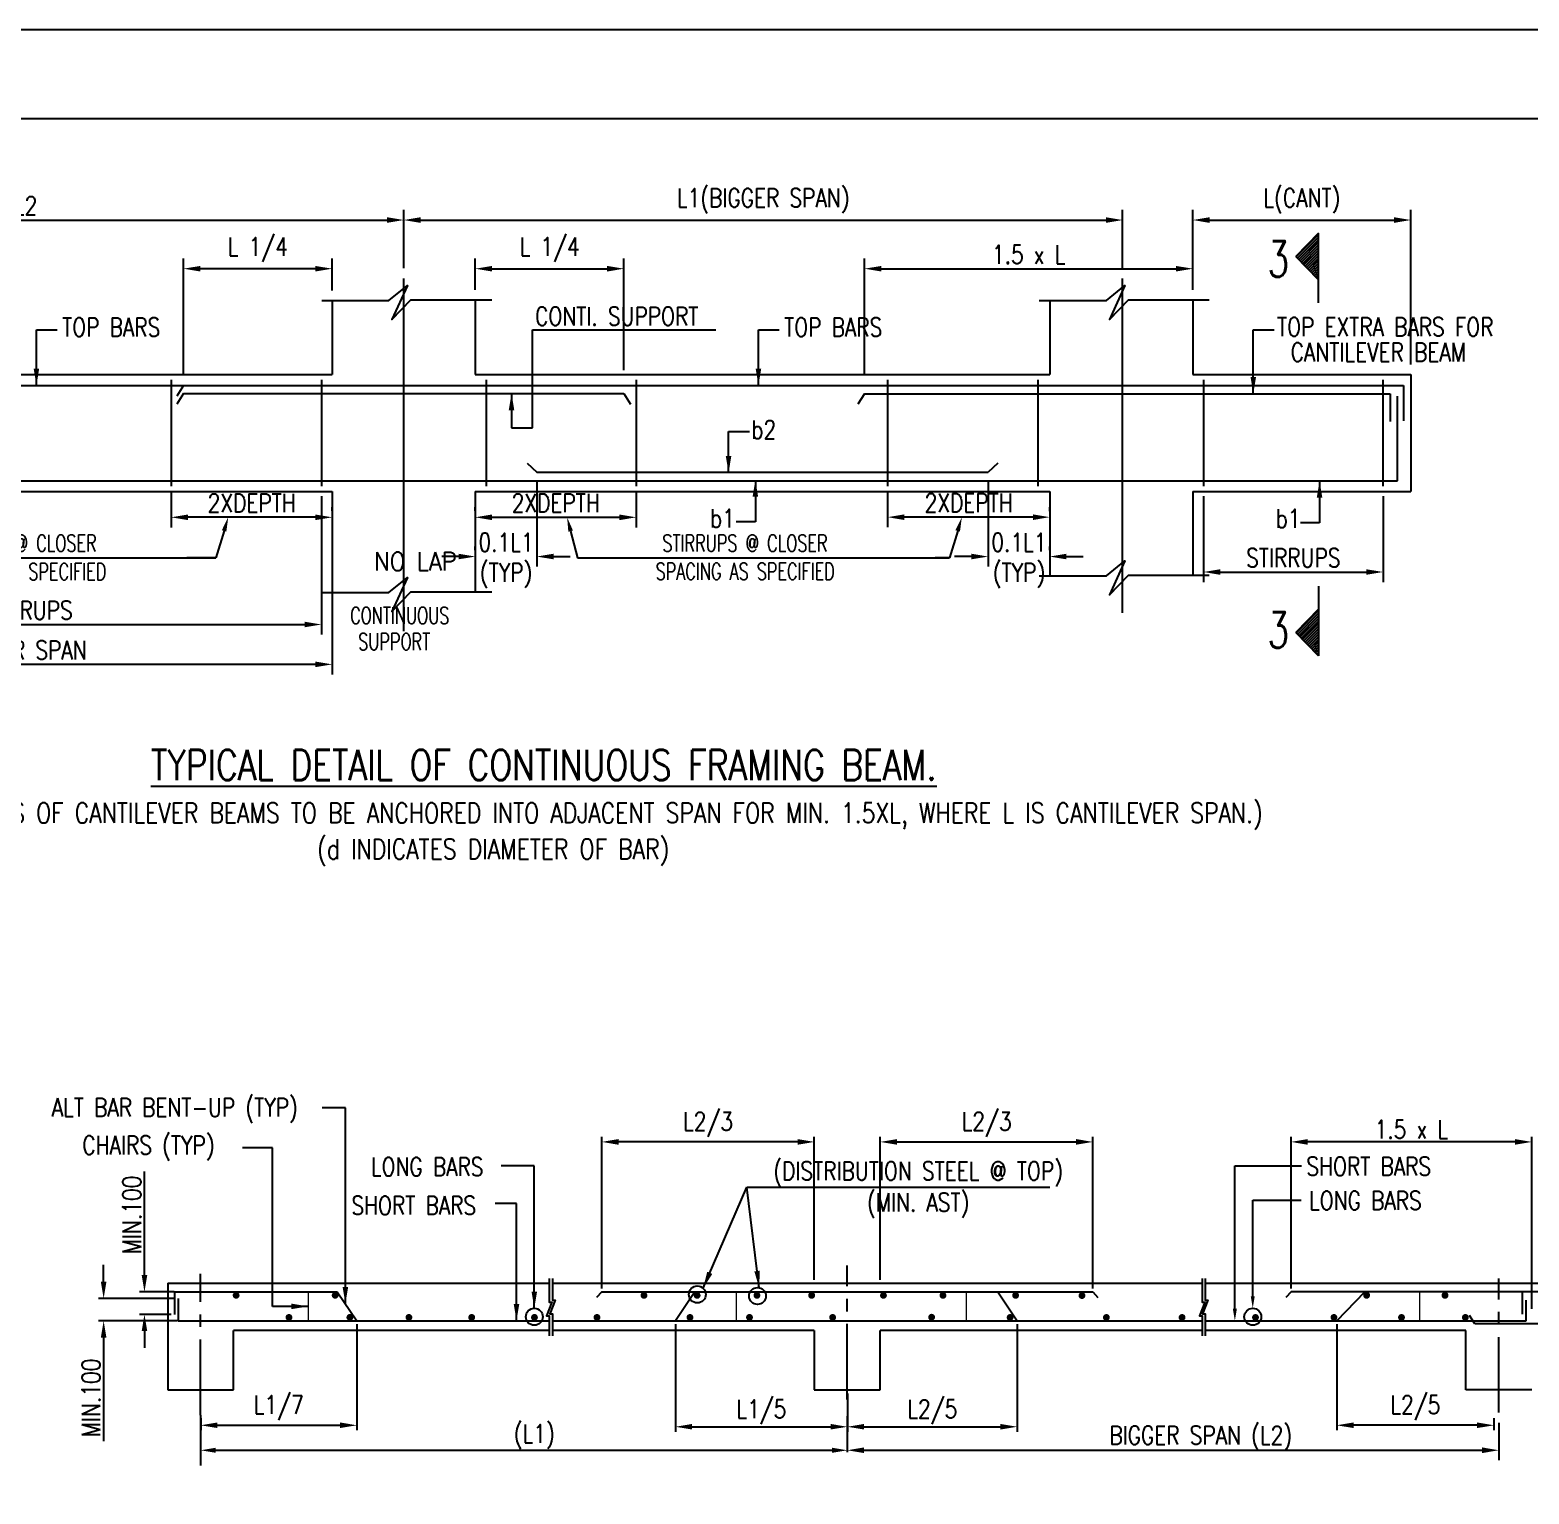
# Model space of a CAD drawing. Extents: x 324505 to 1272425, y -526289 to -156124.
# Drawn here: x 491290 to 513628, y -288095 to -266278 of the extents above; entities that cross this region are included whole.
import ezdxf
from ezdxf.enums import TextEntityAlignment as Align
from ezdxf.lldxf.tags import DXFTag

# ---------------------------------------------------------------- set-up
doc = ezdxf.new("R2010")
doc.units = 0
doc.header["$LTSCALE"] = 500
doc.header["$MEASUREMENT"] = 0
doc.header["$PDMODE"] = 35
doc.header["$PDSIZE"] = -15
doc.linetypes.add('CENTER2', pattern=[1.125, 0.75, -0.125, 0.125, -0.125])
doc.layers.get('DEFPOINTS').update_dxf_attribs({"color": 4})
for name, color, linetype in [('CEN', 8, 'CENTER'), ('CENTERLINE', 8, 'CENTER2'), ('DIM', 5, 'Continuous'), ('dimention', 7, 'Continuous'), ('hat', 8, 'Continuous'), ('LINK', 2, 'Continuous'), ('NO. SECTION', 1, 'Continuous'), ('S-COLUMN', 1, 'Continuous'), ('S-CONCRET LINE', 4, 'Continuous'), ('S-REINFORCEMENT', 6, 'Continuous'), ('S-SCHEDULE', 2, 'Continuous'), ('S-TEXT-1', 4, 'Continuous'), ('S-TITLE', 6, 'Continuous'), ('s_TITILE', 9, 'Continuous'), ('TEXT1', 2, 'Continuous'), ('TXT', 4, 'Continuous')]:
    doc.layers.add(name, color=color, linetype=linetype)
doc.layers.add('LINE', color=253, linetype='Continuous', lineweight=18)
doc.styles.add('ROMANS', font='simplex.shx', dxfattribs={"width": 0.8, "height": 275, "bigfont": 'bigfont.shx'})
doc.styles.add('ROMENT', font='simplex.shx', dxfattribs={"bigfont": 'bigfont.shx'})
tags = doc.linetypes.add('CENTER', pattern=[2, 1.25, -0.25, 0.25, -0.25]).pattern_tags.tags
tags[10:11] = [DXFTag(74, 4), DXFTag(75, 0), DXFTag(340, '0'), DXFTag(46, 1.0), DXFTag(50, 0.0), DXFTag(44, 0.0), DXFTag(45, 0.0)]
tags[8:9] = [DXFTag(74, 4), DXFTag(75, 0), DXFTag(340, '0'), DXFTag(46, 1.0), DXFTag(50, 0.0), DXFTag(44, 0.0), DXFTag(45, 0.0)]
tags[6:7] = [DXFTag(74, 4), DXFTag(75, 0), DXFTag(340, '0'), DXFTag(46, 1.0), DXFTag(50, 0.0), DXFTag(44, 0.0), DXFTag(45, 0.0)]
tags[4:5] = [DXFTag(74, 4), DXFTag(75, 0), DXFTag(340, '0'), DXFTag(46, 1.0), DXFTag(50, 0.0), DXFTag(44, 0.0), DXFTag(45, 0.0)]
doc.dimstyles.new('5', dxfattribs={"dimtxt": 250, "dimasz": 250, "dimexe": 60, "dimexo": 60, "dimgap": 150, "dimtad": 1, "dimdec": 0, "dimlfac": 0.2, "dimzin": 0, "dimdsep": 46, "dimtxsty": 'ROMANS', "dimcen": -250, "dimclrd": 5, "dimclre": 5, "dimclrt": 4, "dimadec": 0, "dimazin": 0, "dimtfac": 1, "dimtdec": 0, "dimtix": 1, "dimtofl": 0, "dimtmove": 2, "dimatfit": 3, "dimfxl": 0, "dimtolj": 1, "dimtzin": 0, "dimarcsym": 0})
doc.dimstyles.new('Copy(2) of Standard', dxfattribs={"dimtxt": 300, "dimasz": 250, "dimexe": 75, "dimexo": 50, "dimgap": 50, "dimtad": 1, "dimdec": 0, "dimrnd": 5, "dimzin": 0, "dimdsep": 46, "dimtxsty": 'ROMANS', "dimcen": 0, "dimclrd": 5, "dimclre": 5, "dimclrt": 4, "dimadec": 0, "dimazin": 0, "dimtfac": 1, "dimtdec": 0, "dimtofl": 0, "dimtmove": 0, "dimatfit": 3, "dimfxl": 0, "dimtolj": 1, "dimtzin": 0, "dimarcsym": 0})
doc.dimstyles.new('dim100', dxfattribs={"dimtxt": 250, "dimasz": 250, "dimexe": 200, "dimexo": 200, "dimgap": 100, "dimtad": 1, "dimdec": 0, "dimzin": 0, "dimdsep": 46, "dimtxsty": 'ROMANS', "dimcen": 0, "dimclrd": 5, "dimclre": 5, "dimclrt": 4, "dimadec": 0, "dimazin": 0, "dimtfac": 1, "dimtdec": 0, "dimtix": 1, "dimtofl": 0, "dimtmove": 2, "dimatfit": 3, "dimfxl": 0, "dimtolj": 1, "dimtzin": 0, "dimlwd": -1, "dimlwe": -1, "dimarcsym": 0})
doc.dimstyles.new('INT1', dxfattribs={"dimtxt": 250, "dimasz": 250, "dimexe": 150, "dimexo": 60, "dimgap": 75, "dimtad": 1, "dimdec": 0, "dimzin": 0, "dimdsep": 46, "dimtxsty": 'ROMANS', "dimcen": -250, "dimclrd": 5, "dimclre": 5, "dimclrt": 4, "dimadec": 0, "dimazin": 0, "dimtfac": 1, "dimtdec": 0, "dimtix": 1, "dimtofl": 0, "dimtmove": 2, "dimatfit": 3, "dimfxl": 0, "dimtolj": 1, "dimtzin": 0, "dimarcsym": 0})

# ---------------------------------------------------------------- blocks, each defined once
blk = doc.blocks.new('*D37')
at = {"layer": 'DEFPOINTS', "color": 0}
for p in [(513179, -286882), (503470, -287473), (513179, -287443)]:
    blk.add_point(p, dxfattribs=at)
at = {"layer": 'DIM', "color": 5, "lineweight": -2}
for p, q in [((513179, -287032), (513179, -287593)), ((503470, -287323), (503470, -287293)), ((503720, -287443), (512929, -287443))]:
    blk.add_line(p, q, dxfattribs=at)
at = {"layer": 'DIM', "color": 5}
for points in [[(503720, -287401), (503720, -287485), (503470, -287443)], [(512929, -287485), (512929, -287401), (513179, -287443)]]:
    blk.add_solid(points, dxfattribs=at)
blk = doc.blocks.new('*D38')
at = {"layer": 'DEFPOINTS', "color": 0}
for p in [(506002, -285515), (503470, -286545), (506002, -287093)]:
    blk.add_point(p, dxfattribs=at)
at = {"layer": 'DIM', "color": 5, "lineweight": -2}
for p, q in [((506002, -285565), (506002, -287168)), ((503470, -286595), (503470, -287168)), ((503720, -287093), (505752, -287093))]:
    blk.add_line(p, q, dxfattribs=at)
at = {"layer": 'DIM', "color": 5}
for points in [[(503720, -287051), (503720, -287134), (503470, -287093)], [(505752, -287134), (505752, -287051), (506002, -287093)]]:
    blk.add_solid(points, dxfattribs=at)
at = {"layer": 'DIM', "color": 4, "insert": (504736, -286873), "char_height": 275, "attachment_point": 5, "style": 'ROMANS'}
blk.add_mtext('\\A1;L2/5', dxfattribs=at)
blk = doc.blocks.new('*D39')
at = {"layer": 'DEFPOINTS', "color": 0}
for p in [(500907, -285515), (503470, -286545), (503470, -287093)]:
    blk.add_point(p, dxfattribs=at)
at = {"layer": 'DIM', "color": 5, "lineweight": -2}
for p, q in [((500907, -285565), (500907, -287168)), ((503470, -286595), (503470, -287168)), ((501157, -287093), (503220, -287093))]:
    blk.add_line(p, q, dxfattribs=at)
at = {"layer": 'DIM', "color": 5}
for points in [[(501157, -287051), (501157, -287134), (500907, -287093)], [(503220, -287134), (503220, -287051), (503470, -287093)]]:
    blk.add_solid(points, dxfattribs=at)
at = {"layer": 'DIM', "color": 4, "insert": (502188, -286873), "char_height": 275, "attachment_point": 5, "style": 'ROMANS'}
blk.add_mtext('\\A1;L1/5', dxfattribs=at)
blk = doc.blocks.new('*D40')
at = {"layer": 'DEFPOINTS', "color": 0}
for p in [(496161, -285515), (493834, -286915), (496161, -287071)]:
    blk.add_point(p, dxfattribs=at)
at = {"layer": 'DIM', "color": 5, "lineweight": -2}
for p, q in [((496161, -285565), (496161, -287146)), ((493834, -286965), (493834, -287146)), ((494084, -287071), (495911, -287071))]:
    blk.add_line(p, q, dxfattribs=at)
at = {"layer": 'DIM', "color": 5}
for points in [[(494084, -287029), (494084, -287112), (493834, -287071)], [(495911, -287112), (495911, -287029), (496161, -287071)]]:
    blk.add_solid(points, dxfattribs=at)
at = {"layer": 'DIM', "color": 4, "insert": (494997, -286811), "char_height": 275, "attachment_point": 5, "style": 'ROMANS'}
blk.add_mtext('\\A1;L1/7', dxfattribs=at)
blk = doc.blocks.new('*D41')
at = {"layer": 'DEFPOINTS', "color": 0}
for p in [(499810, -282848), (502978, -284955), (499810, -285083)]:
    blk.add_point(p, dxfattribs=at)
at = {"layer": 'TXT', "color": 5, "linetype": 'ByBlock', "lineweight": -2}
for p, q in [((499810, -285033), (499810, -282773)), ((502978, -284905), (502978, -282773))]:
    blk.add_line(p, q, dxfattribs=at)
at = {"layer": 'TXT', "color": 5, "lineweight": -2}
blk.add_line((502728, -282848), (500060, -282848), dxfattribs=at)
at = {"layer": 'TXT', "color": 5}
for points in [[(500060, -282806), (500060, -282890), (499810, -282848)], [(502728, -282890), (502728, -282806), (502978, -282848)]]:
    blk.add_solid(points, dxfattribs=at)
at = {"layer": 'TXT', "color": 4, "insert": (501394, -282588), "char_height": 275, "attachment_point": 5, "style": 'ROMANS'}
blk.add_mtext('\\A1;L2/3', dxfattribs=at)
blk = doc.blocks.new('*D43')
at = {"layer": 'DEFPOINTS', "color": 0}
for p in [(510081, -282848), (510081, -285083), (513669, -285386)]:
    blk.add_point(p, dxfattribs=at)
at = {"layer": 'DIM', "color": 5, "lineweight": -2}
for p, q in [((510081, -285033), (510081, -282773)), ((513669, -285336), (513669, -282773)), ((513419, -282848), (510331, -282848))]:
    blk.add_line(p, q, dxfattribs=at)
at = {"layer": 'DIM', "color": 5}
for points in [[(510331, -282806), (510331, -282890), (510081, -282848)], [(513419, -282890), (513419, -282806), (513669, -282848)]]:
    blk.add_solid(points, dxfattribs=at)
at = {"layer": 'DIM', "color": 4, "insert": (511875, -282660), "char_height": 275, "attachment_point": 5, "style": 'ROMANS'}
blk.add_mtext('\\A1;1.5 x L', dxfattribs=at)
blk = doc.blocks.new('*D45')
at = {"layer": 'DEFPOINTS', "color": 0}
for p in [(492996, -285083), (493489, -285083), (493444, -285418)]:
    blk.add_point(p, dxfattribs=at)
at = {"layer": 'TXT', "color": 5, "linetype": 'ByBlock', "lineweight": -2}
for p, q in [((492996, -284833), (492996, -283289)), ((493439, -285083), (492921, -285083)), ((493394, -285418), (492921, -285418)), ((492996, -285668), (492996, -285918))]:
    blk.add_line(p, q, dxfattribs=at)
at = {"layer": 'TXT', "color": 5}
for points in [[(492955, -284833), (493038, -284833), (492996, -285083)], [(493038, -285668), (492955, -285668), (492996, -285418)]]:
    blk.add_solid(points, dxfattribs=at)
at = {"layer": 'TXT', "color": 4, "insert": (492809, -283936), "char_height": 275, "attachment_point": 5, "rotation": 90, "style": 'ROMANS'}
blk.add_mtext('\\A1;MIN.100', dxfattribs=at)
blk = doc.blocks.new('*D46')
at = {"layer": 'DEFPOINTS', "color": 0}
for p in [(493496, -285180), (492388, -285515), (493541, -285515)]:
    blk.add_point(p, dxfattribs=at)
at = {"layer": 'DIM', "color": 5, "lineweight": -2}
for p, q in [((492388, -284930), (492388, -284680)), ((493446, -285180), (492313, -285180)), ((493491, -285515), (492313, -285515)), ((492388, -285765), (492388, -287309))]:
    blk.add_line(p, q, dxfattribs=at)
at = {"layer": 'DIM', "color": 5}
for points in [[(492346, -284930), (492430, -284930), (492388, -285180)], [(492430, -285765), (492346, -285765), (492388, -285515)]]:
    blk.add_solid(points, dxfattribs=at)
at = {"layer": 'DIM', "color": 4, "insert": (492200, -286662), "char_height": 275, "attachment_point": 5, "rotation": 90, "style": 'ROMANS'}
blk.add_mtext('\\A1;MIN.100', dxfattribs=at)
blk = doc.blocks.new('*D130')
at = {"layer": 'DEFPOINTS', "color": 0}
for p in [(510763, -285515), (513105, -286915), (510763, -287071)]:
    blk.add_point(p, dxfattribs=at)
at = {"layer": 'DIM', "color": 5, "lineweight": -2}
for p, q in [((510763, -285565), (510763, -287146)), ((513105, -286965), (513105, -287146)), ((512855, -287071), (511013, -287071))]:
    blk.add_line(p, q, dxfattribs=at)
at = {"layer": 'DIM', "color": 5}
for points in [[(511013, -287029), (511013, -287112), (510763, -287071)], [(512855, -287112), (512855, -287029), (513105, -287071)]]:
    blk.add_solid(points, dxfattribs=at)
at = {"layer": 'DIM', "color": 4, "insert": (511934, -286811), "char_height": 275, "attachment_point": 5, "style": 'ROMANS'}
blk.add_mtext('\\A1;L2/5', dxfattribs=at)
blk = doc.blocks.new('*D1042')
at = {"layer": 'DEFPOINTS', "color": 0}
for p in [(507572, -269110), (496860, -269979), (507572, -269979)]:
    blk.add_point(p, dxfattribs=at)
at = {"layer": 'DIM', "color": 5, "lineweight": -2}
for p, q in [((496860, -269829), (496860, -268960)), ((497110, -269110), (507322, -269110)), ((507572, -269829), (507572, -268960))]:
    blk.add_line(p, q, dxfattribs=at)
at = {"layer": 'DIM', "color": 5}
for points in [[(497110, -269068), (497110, -269152), (496860, -269110)], [(507322, -269152), (507322, -269068), (507572, -269110)]]:
    blk.add_solid(points, dxfattribs=at)
at = {"layer": 'DIM', "color": 4, "insert": (502216, -268825), "char_height": 275, "attachment_point": 5, "style": 'ROMANS'}
blk.add_mtext('\\A1;L1(BIGGER SPAN)', dxfattribs=at)
blk = doc.blocks.new('*D1043')
at = {"layer": 'DEFPOINTS', "color": 0}
for p in [(500141, -269835), (497926, -270301), (500141, -271495)]:
    blk.add_point(p, dxfattribs=at)
at = {"layer": 'DIM', "color": 5, "lineweight": -2}
for p, q in [((497926, -270151), (497926, -269685)), ((500141, -271345), (500141, -269685)), ((498176, -269835), (499891, -269835))]:
    blk.add_line(p, q, dxfattribs=at)
at = {"layer": 'DIM', "color": 5}
for points in [[(498176, -269794), (498176, -269877), (497926, -269835)], [(499891, -269877), (499891, -269794), (500141, -269835)]]:
    blk.add_solid(points, dxfattribs=at)
at = {"layer": 'DIM', "color": 4, "insert": (499034, -269551), "char_height": 275, "attachment_point": 5, "style": 'ROMANS'}
blk.add_mtext('\\A1;L 1/4', dxfattribs=at)
blk = doc.blocks.new('*D1045')
at = {"layer": 'DEFPOINTS', "color": 0}
for p in [(493578, -269835), (495793, -270308), (493578, -271575)]:
    blk.add_point(p, dxfattribs=at)
at = {"layer": 'DIM', "color": 5, "lineweight": -2}
for p, q in [((493578, -271425), (493578, -269685)), ((495793, -270158), (495793, -269685)), ((495543, -269835), (493828, -269835))]:
    blk.add_line(p, q, dxfattribs=at)
at = {"layer": 'DIM', "color": 5}
for points in [[(493828, -269794), (493828, -269877), (493578, -269835)], [(495543, -269877), (495543, -269794), (495793, -269835)]]:
    blk.add_solid(points, dxfattribs=at)
at = {"layer": 'DIM', "color": 4, "insert": (494685, -269551), "char_height": 275, "attachment_point": 5, "style": 'ROMANS'}
blk.add_mtext('\\A1;L 1/4', dxfattribs=at)
blk = doc.blocks.new('*D1046')
at = {"layer": 'DEFPOINTS', "color": 0}
for p in [(486655, -274412), (495793, -274412), (486655, -275731)]:
    blk.add_point(p, dxfattribs=at)
at = {"layer": 'DIM', "color": 5, "lineweight": -2}
for p, q in [((486655, -274562), (486655, -275881)), ((495793, -274562), (495793, -275881)), ((495543, -275731), (486905, -275731))]:
    blk.add_line(p, q, dxfattribs=at)
at = {"layer": 'DIM', "color": 5}
for points in [[(486905, -275690), (486905, -275773), (486655, -275731)], [(495543, -275773), (495543, -275690), (495793, -275731)]]:
    blk.add_solid(points, dxfattribs=at)
at = {"layer": 'DIM', "color": 4, "insert": (491224, -275519), "char_height": 275, "attachment_point": 5, "style": 'ROMANS'}
blk.add_mtext('\\A1;CLEAR SPAN', dxfattribs=at)
blk = doc.blocks.new('*D1047')
at = {"layer": 'DEFPOINTS', "color": 0}
for p in [(486815, -273077), (495633, -273077), (495633, -275137)]:
    blk.add_point(p, dxfattribs=at)
at = {"layer": 'DIM', "color": 5, "lineweight": -2}
for p, q in [((486815, -273227), (486815, -275287)), ((495633, -273227), (495633, -275287)), ((487065, -275137), (495383, -275137))]:
    blk.add_line(p, q, dxfattribs=at)
at = {"layer": 'DIM', "color": 5}
for points in [[(487065, -275096), (487065, -275179), (486815, -275137)], [(495383, -275179), (495383, -275096), (495633, -275137)]]:
    blk.add_solid(points, dxfattribs=at)
at = {"layer": 'DIM', "color": 4, "insert": (491224, -274925), "char_height": 275, "attachment_point": 5, "style": 'ROMANS'}
blk.add_mtext('\\A1;STIRRUPS', dxfattribs=at)
blk = doc.blocks.new('*D1050')
at = {"layer": 'DEFPOINTS', "color": 0}
for p in [(493395, -273006), (493395, -273540), (495793, -273594)]:
    blk.add_point(p, dxfattribs=at)
at = {"layer": 'DIM', "color": 5, "lineweight": -2}
for p, q in [((493395, -273156), (493395, -273690)), ((495793, -273444), (495793, -273390)), ((495543, -273540), (493645, -273540))]:
    blk.add_line(p, q, dxfattribs=at)
at = {"layer": 'DIM', "color": 5}
for points in [[(493645, -273498), (493645, -273582), (493395, -273540)], [(495543, -273582), (495543, -273498), (495793, -273540)]]:
    blk.add_solid(points, dxfattribs=at)
at = {"layer": 'DIM', "color": 4, "insert": (494594, -273328), "char_height": 275, "attachment_point": 5, "style": 'ROMANS'}
blk.add_mtext('\\A1;2XDEPTH', dxfattribs=at)
blk = doc.blocks.new('*D1051')
at = {"layer": 'DEFPOINTS', "color": 0}
for p in [(496860, -269110), (485588, -269979), (496860, -269979)]:
    blk.add_point(p, dxfattribs=at)
at = {"layer": 'DIM', "color": 5, "lineweight": -2}
for p, q in [((485588, -269829), (485588, -268960)), ((485838, -269110), (496610, -269110)), ((496860, -269829), (496860, -268960))]:
    blk.add_line(p, q, dxfattribs=at)
at = {"layer": 'DIM', "color": 5}
for points in [[(485838, -269068), (485838, -269152), (485588, -269110)], [(496610, -269152), (496610, -269068), (496860, -269110)]]:
    blk.add_solid(points, dxfattribs=at)
at = {"layer": 'DIM', "color": 4, "insert": (491224, -268897), "char_height": 275, "attachment_point": 5, "style": 'ROMANS'}
blk.add_mtext('\\A1;L2', dxfattribs=at)
blk = doc.blocks.new('*D1052')
at = {"layer": 'DEFPOINTS', "color": 0}
for p in [(511866, -269110), (508618, -270301), (511866, -271414)]:
    blk.add_point(p, dxfattribs=at)
at = {"layer": 'DIM', "color": 5, "lineweight": -2}
for p, q in [((508618, -270151), (508618, -268960)), ((508868, -269110), (511616, -269110)), ((511866, -271264), (511866, -268960))]:
    blk.add_line(p, q, dxfattribs=at)
at = {"layer": 'DIM', "color": 5}
for points in [[(508868, -269068), (508868, -269152), (508618, -269110)], [(511616, -269152), (511616, -269068), (511866, -269110)]]:
    blk.add_solid(points, dxfattribs=at)
at = {"layer": 'DIM', "color": 4, "insert": (510242, -268825), "char_height": 275, "attachment_point": 5, "style": 'ROMANS'}
blk.add_mtext('\\A1;L(CANT)', dxfattribs=at)
blk = doc.blocks.new('*D1053')
at = {"layer": 'DEFPOINTS', "color": 0}
for p in [(508778, -273077), (511452, -273077), (511452, -274355)]:
    blk.add_point(p, dxfattribs=at)
at = {"layer": 'DIM', "color": 5, "lineweight": -2}
for p, q in [((508778, -273227), (508778, -274505)), ((511452, -273227), (511452, -274505)), ((509028, -274355), (511202, -274355))]:
    blk.add_line(p, q, dxfattribs=at)
at = {"layer": 'DIM', "color": 5}
for points in [[(509028, -274314), (509028, -274397), (508778, -274355)], [(511202, -274397), (511202, -274314), (511452, -274355)]]:
    blk.add_solid(points, dxfattribs=at)
at = {"layer": 'DIM', "color": 4, "insert": (510115, -274143), "char_height": 275, "attachment_point": 5, "style": 'ROMANS'}
blk.add_mtext('\\A1;STIRRUPS', dxfattribs=at)
blk = doc.blocks.new('*D1054')
at = {"layer": 'DEFPOINTS', "color": 0}
for p in [(508618, -269835), (508618, -270301), (503726, -271574)]:
    blk.add_point(p, dxfattribs=at)
at = {"layer": 'DIM', "color": 5, "lineweight": -2}
for p, q in [((503726, -271424), (503726, -269685)), ((508618, -270151), (508618, -269685)), ((503976, -269835), (508368, -269835))]:
    blk.add_line(p, q, dxfattribs=at)
at = {"layer": 'DIM', "color": 5}
for points in [[(503976, -269794), (503976, -269877), (503726, -269835)], [(508368, -269877), (508368, -269794), (508618, -269835)]]:
    blk.add_solid(points, dxfattribs=at)
at = {"layer": 'DIM', "color": 4, "insert": (506172, -269623), "char_height": 275, "attachment_point": 5, "style": 'ROMANS'}
blk.add_mtext('\\A1;1.5 x L', dxfattribs=at)
blk = doc.blocks.new('*D1055')
at = {"layer": 'DEFPOINTS', "color": 0}
for p in [(504070, -273004), (504070, -273538), (506485, -273596)]:
    blk.add_point(p, dxfattribs=at)
at = {"layer": 'DIM', "color": 5, "lineweight": -2}
for p, q in [((504070, -273154), (504070, -273688)), ((506485, -273446), (506485, -273388)), ((506235, -273538), (504320, -273538))]:
    blk.add_line(p, q, dxfattribs=at)
at = {"layer": 'DIM', "color": 5}
for points in [[(504320, -273496), (504320, -273580), (504070, -273538)], [(506235, -273580), (506235, -273496), (506485, -273538)]]:
    blk.add_solid(points, dxfattribs=at)
at = {"layer": 'DIM', "color": 4, "insert": (505277, -273325), "char_height": 275, "attachment_point": 5, "style": 'ROMANS'}
blk.add_mtext('\\A1;2XDEPTH', dxfattribs=at)
blk = doc.blocks.new('*D1056')
at = {"layer": 'DEFPOINTS', "color": 0}
for p in [(500324, -273006), (497926, -273594), (500324, -273540)]:
    blk.add_point(p, dxfattribs=at)
at = {"layer": 'DIM', "color": 5, "lineweight": -2}
for p, q in [((500324, -273156), (500324, -273690)), ((497926, -273444), (497926, -273390)), ((498176, -273540), (500074, -273540))]:
    blk.add_line(p, q, dxfattribs=at)
at = {"layer": 'DIM', "color": 5}
for points in [[(498176, -273498), (498176, -273582), (497926, -273540)], [(500074, -273582), (500074, -273498), (500324, -273540)]]:
    blk.add_solid(points, dxfattribs=at)
at = {"layer": 'DIM', "color": 4, "insert": (499125, -273328), "char_height": 275, "attachment_point": 5, "style": 'ROMANS'}
blk.add_mtext('\\A1;2XDEPTH', dxfattribs=at)
blk = doc.blocks.new('*D1057')
at = {"layer": 'DEFPOINTS', "color": 0}
for p in [(498842, -272867), (497926, -274178), (498842, -274125)]:
    blk.add_point(p, dxfattribs=at)
at = {"layer": 'DIM', "color": 5, "lineweight": -2}
for p, q in [((498842, -273017), (498842, -274275)), ((497926, -274028), (497926, -273975)), ((497676, -274125), (497426, -274125)), ((499092, -274125), (499342, -274125))]:
    blk.add_line(p, q, dxfattribs=at)
at = {"layer": 'DIM', "color": 5}
for points in [[(497676, -274166), (497676, -274083), (497926, -274125)], [(499092, -274083), (499092, -274166), (498842, -274125)]]:
    blk.add_solid(points, dxfattribs=at)
at = {"layer": 'DIM', "color": 4, "char_height": 275, "attachment_point": 5, "style": 'ROMANS'}
for s, insert in [('\\A1;0.1L1', (498384, -273912)), ('(TYP)', (498384, -274409))]:
    blk.add_mtext(s, dxfattribs=dict(at, insert=insert))
blk = doc.blocks.new('*D1058')
at = {"layer": 'DEFPOINTS', "color": 0}
for p in [(505569, -272867), (505569, -274125), (506485, -274178)]:
    blk.add_point(p, dxfattribs=at)
at = {"layer": 'DIM', "color": 5, "lineweight": -2}
for p, q in [((505569, -273017), (505569, -274275)), ((506485, -274028), (506485, -273975)), ((505319, -274125), (505069, -274125)), ((506735, -274125), (506985, -274125))]:
    blk.add_line(p, q, dxfattribs=at)
at = {"layer": 'DIM', "color": 5}
for points in [[(505319, -274166), (505319, -274083), (505569, -274125)], [(506735, -274083), (506735, -274166), (506485, -274125)]]:
    blk.add_solid(points, dxfattribs=at)
at = {"layer": 'DIM', "color": 4, "char_height": 275, "attachment_point": 5, "style": 'ROMANS'}
for s, insert in [('\\A1;0.1L1', (506027, -273912)), ('(TYP)', (506027, -274409))]:
    blk.add_mtext(s, dxfattribs=dict(at, insert=insert))
blk = doc.blocks.new('*D1205')
at = {"layer": 'DEFPOINTS', "color": 0}
for p in [(507129, -282848), (503961, -284955), (507129, -285083)]:
    blk.add_point(p, dxfattribs=at)
at = {"layer": 'TXT', "color": 5, "linetype": 'ByBlock', "lineweight": -2}
for p, q in [((503961, -284905), (503961, -282773)), ((507129, -285033), (507129, -282773))]:
    blk.add_line(p, q, dxfattribs=at)
at = {"layer": 'TXT', "color": 5, "lineweight": -2}
blk.add_line((504211, -282848), (506879, -282848), dxfattribs=at)
at = {"layer": 'TXT', "color": 5}
for points in [[(504211, -282806), (504211, -282890), (503961, -282848)], [(506879, -282890), (506879, -282806), (507129, -282848)]]:
    blk.add_solid(points, dxfattribs=at)
at = {"layer": 'TXT', "color": 4, "insert": (505545, -282588), "char_height": 275, "attachment_point": 5, "style": 'ROMANS'}
blk.add_mtext('\\A1;L2/3', dxfattribs=at)
blk = doc.blocks.new('zw$155A')
at = {"layer": 's_TITILE', "color": 7}
blk.add_lwpolyline([(0, 0), (88000, 0), (88000, 58000), (0, 58000)], close=True, dxfattribs=at)
at = {"layer": 's_TITILE', "color": 1}
blk.add_lwpolyline([(1300, 800), (78500, 800), (78500, 57200), (1300, 57200)], close=True, dxfattribs=at)

msp = doc.modelspace()

# ---------------------------------------------------------------- hatches: boundary and pattern name
at = {"layer": 'NO. SECTION', "ltscale": 5}
h = msp.add_hatch(dxfattribs=at)
h.set_pattern_fill('ANSI31', color=256, scale=220.680914, angle=90, style=0)
h.set_pattern_definition([(225, (512846.801, -178883.58), (-19.505621, 19.505621), [])])
h.paths.add_polyline_path([(510150.984, -269651.44), (510492.909, -269303.453), (510492.909, -269999.428)])
h = msp.add_hatch(dxfattribs=at)
h.set_pattern_fill('ANSI31', color=256, scale=220.680914, angle=90, style=0)
h.set_pattern_definition([(225, (512846.801, -179221.85), (-19.505621, 19.505621), [])])
h.paths.add_polyline_path([(510150.984, -275257.189), (510492.909, -275605.177), (510492.909, -274909.202)])

# ---------------------------------------------------------------- linework, layer by layer
at = {"layer": 'CEN'}
for p, q in [((496859.583, -275234.483), (496859.583, -269978.757)), ((507571.805, -274962.116), (507571.805, -269978.757))]:
    msp.add_line(p, q, dxfattribs=at)
at = {"layer": 'CENTERLINE', "ltscale": 3}
for p, q in [((503469.73, -286685.293), (503469.73, -284688.011)), ((493833.718, -286918.218), (493833.718, -284813.495)), ((513179.409, -286881.793), (513179.409, -284884.511))]:
    msp.add_line(p, q, dxfattribs=at)
at = {"layer": 'DIM'}
for p, q in [((494182.611, -273742.9), (494059.971, -274144.528)), ((499346.887, -273745.596), (499448.396, -274144.528)), ((505114.292, -273742.9), (504991.652, -274144.528)), ((488416.549, -274144.528), (493829.017, -274144.528)), ((493847.872, -274144.528), (493628.364, -274144.528)), ((493829.017, -274144.528), (494059.971, -274144.528)), ((494059.971, -274144.528), (493847.872, -274144.528)), ((499448.396, -274144.528), (504760.698, -274144.528)), ((504760.698, -274144.528), (504991.652, -274144.528)), ((504991.652, -274144.528), (504779.553, -274144.528)), ((509244.099, -285334.613), (509244.099, -283204.528)), ((509511.063, -285147.246), (509511.063, -283715.249)), ((503469.73, -286932.87), (503469.73, -287473.22)), ((494059.646, -287443.135), (503243.803, -287443.135))]:
    msp.add_line(p, q, dxfattribs=at)
at = {"layer": 'DIM', "color": 5}
for p, q in [((509244.099, -283204.528), (510237.896, -283204.528)), ((509511.063, -283715.249), (510231.302, -283715.249))]:
    msp.add_line(p, q, dxfattribs=at)
at = {"layer": 'DIM', "color": 8}
for points in [[(499027.851, -284881.87), (499027.851, -285234.958), (499068.521, -285234.958), (498988.829, -285440.647), (499027.851, -285440.647), (499027.851, -285737.87)], [(499074.351, -284881.821), (499074.351, -285205.458), (499115.021, -285205.458), (499035.329, -285411.147), (499074.351, -285411.147), (499074.351, -285737.638)], [(508754.851, -284881.87), (508754.851, -285234.958), (508795.521, -285234.958), (508715.829, -285440.647), (508754.851, -285440.647), (508754.851, -285737.87)], [(508801.351, -284881.821), (508801.351, -285205.458), (508842.021, -285205.458), (508762.329, -285411.147), (508801.351, -285411.147), (508801.351, -285737.638)]]:
    msp.add_lwpolyline(points, dxfattribs=at)
at = {"layer": 'DIM'}
for points in [[(494148.803, -273732.576), (494216.421, -273753.224), (494244.555, -273540.047)], [(499312.627, -273754.311), (499381.144, -273736.877), (499294.584, -273540.047)], [(505080.485, -273732.576), (505148.102, -273753.224), (505176.236, -273540.047)], [(503243.803, -287405.473), (503243.803, -287480.782), (503469.73, -287443.135)]]:
    msp.add_solid(points, dxfattribs=at)
at = {"layer": 'dimention', "color": 5, "linetype": 'ByBlock'}
msp.add_line((493833.718, -286918.218), (493833.718, -287669.051), dxfattribs=at)
at = {"layer": 'dimention', "color": 5}
for points in [[(509541.11, -285147.246), (509481.02, -285147.246), (509511.063, -285327.505)], [(509274.146, -285334.613), (509214.056, -285334.613), (509244.099, -285514.881)]]:
    msp.add_solid(points, dxfattribs=at)
at = {"layer": 'dimention', "color": 5, "linetype": 'ByBlock'}
msp.add_solid([(494059.646, -287405.473), (494059.646, -287480.782), (493833.718, -287443.135)], dxfattribs=at)
at = {"layer": 'hat'}
for points in [[(495637.771, -270308.124), (496638.117, -270308.124), (496914.685, -270084.186), (496682.973, -270591.78), (496967.014, -270300.661), (498170.76, -270300.661)], [(506329.974, -270308.124), (507330.316, -270308.124), (507606.888, -270084.186), (507375.172, -270591.78), (507659.213, -270300.661), (508862.962, -270300.661)], [(506329.974, -274412.025), (507330.316, -274412.025), (507606.888, -274188.087), (507375.172, -274695.681), (507659.213, -274404.562), (508862.962, -274404.562)], [(495637.771, -274658.666), (496638.117, -274658.666), (496914.685, -274434.728), (496682.973, -274942.325), (496967.014, -274651.203), (498170.76, -274651.203)]]:
    msp.add_lwpolyline(points, dxfattribs=at)
for centre in [(501234.394, -285120.879), (502131.306, -285144.265), (498805.575, -285453.942), (509511.063, -285453.942)]:
    msp.add_circle(centre, 126.431, dxfattribs=at)
at = {"layer": 'LINE'}
for p, q in [((495436.83, -285083.472), (495436.83, -285514.881)), ((501813.853, -285083.472), (501813.853, -285514.881)), ((505239.57, -285083.472), (505239.57, -285514.881)), ((511996.83, -285083.472), (511996.83, -285514.881))]:
    msp.add_line(p, q, dxfattribs=at)
at = {"layer": 'LINK'}
for p, q in [((493395.274, -271493.539), (493395.274, -273076.82)), ((495632.917, -271493.539), (495632.917, -273076.82)), ((495632.917, -271493.539), (495632.917, -273076.82)), ((498086.249, -271493.539), (498086.249, -273076.82)), ((500323.895, -271493.539), (500323.895, -273076.82)), ((504069.847, -271491.403), (504069.847, -273074.688)), ((506307.494, -271491.403), (506307.494, -273074.688)), ((506307.494, -271491.403), (506307.494, -273074.688)), ((508778.451, -271493.539), (508778.451, -273076.82)), ((511451.727, -271493.539), (511451.727, -273076.82))]:
    msp.add_line(p, q, dxfattribs=at)
at = {"layer": 'NO. SECTION'}
for p, q in [((510492.909, -269303.453), (510150.984, -269651.44)), ((510492.909, -270343.911), (510492.909, -269303.453)), ((510492.909, -269999.428), (510150.984, -269651.44)), ((510492.909, -274564.719), (510492.909, -275605.177)), ((510492.909, -274909.202), (510150.984, -275257.189)), ((510492.909, -275605.177), (510150.984, -275257.189))]:
    msp.add_line(p, q, dxfattribs=at)
at = {"layer": 'S-COLUMN', "color": 10, "ltscale": 2}
for p, q in [((495792.917, -270308.124), (495792.917, -271413.539)), ((497926.248, -270300.661), (497926.248, -271413.539)), ((506485.119, -270308.124), (506485.119, -271413.539)), ((508618.451, -270300.661), (508618.451, -271413.539)), ((495792.917, -273156.821), (495792.917, -274658.666)), ((497926.248, -273156.821), (497926.248, -274651.203)), ((506485.119, -273156.821), (506485.119, -274412.025)), ((508618.451, -273156.821), (508618.451, -274404.562))]:
    msp.add_line(p, q, dxfattribs=at)
at = {"layer": 'S-CONCRET LINE', "color": 130}
for p, q in [((486654.922, -271413.539), (495792.917, -271413.539)), ((497926.248, -271413.539), (506485.119, -271413.539)), ((508618.451, -271413.539), (511866.388, -271413.539)), ((511866.388, -271413.539), (511866.388, -273156.821)), ((486654.922, -273156.821), (495792.917, -273156.821)), ((497926.248, -273156.821), (506485.119, -273156.821)), ((508618.451, -273156.821), (511866.388, -273156.821)), ((493342.462, -284955.172), (499027.851, -284955.172)), ((493342.462, -284955.172), (493342.462, -286544.815)), ((499074.351, -284955.172), (508754.851, -284955.172)), ((508801.351, -284955.172), (515826.102, -284955.172)), ((494324.965, -286544.815), (494324.965, -285656.486)), ((499027.851, -285656.486), (494324.965, -285656.486)), ((502978.059, -285656.486), (499074.351, -285656.486)), ((502978.059, -285656.486), (502978.059, -286544.815)), ((508754.851, -285656.486), (503960.562, -285656.486)), ((503960.562, -286544.815), (503960.562, -285656.486)), ((512686.4, -285656.486), (508801.351, -285656.486)), ((512686.4, -286544.815), (512686.4, -285656.486)), ((493342.462, -286544.815), (494324.965, -286544.815)), ((502978.059, -286544.815), (503960.562, -286544.815)), ((513668.903, -286544.815), (512686.4, -286544.815))]:
    msp.add_line(p, q, dxfattribs=at)
at = {"layer": 'S-REINFORCEMENT'}
for p, q in [((483499.856, -271574.96), (493615.131, -271574.96)), ((493577.783, -271574.96), (493478.475, -271732.62)), ((493577.783, -271574.96), (500141.386, -271574.96)), ((500141.386, -271574.96), (503756.446, -271574.96)), ((503756.446, -271574.96), (511755.492, -271574.96)), ((511755.492, -271574.96), (511755.492, -272104.248)), ((493577.783, -271694.017), (493478.475, -271851.677)), ((493577.783, -271694.017), (500141.386, -271694.017)), ((500141.386, -271694.017), (500240.693, -271851.677)), ((503724.775, -271698.59), (503625.467, -271856.25)), ((503724.775, -271698.59), (511558.321, -271698.59)), ((511558.321, -271698.59), (511558.321, -272111.303)), ((511666.967, -272996.82), (511666.967, -271736.914)), ((498697.693, -272733.373), (498842.314, -272866.928)), ((505713.675, -272733.373), (505569.054, -272866.928)), ((498842.314, -272866.928), (505569.054, -272866.928)), ((483596.951, -272996.82), (497774.113, -272996.82)), ((497772.456, -272996.82), (511666.967, -272996.82)), ((493444.07, -285083.472), (495870.192, -285083.472)), ((493444.07, -285083.472), (493444.07, -285418.362)), ((493496.358, -285179.985), (493496.358, -285514.881)), ((495870.192, -285083.472), (496160.897, -285514.881)), ((499809.931, -285083.472), (499733.846, -285164.996)), ((499809.931, -285083.472), (507128.873, -285083.472)), ((501197.572, -285083.472), (500906.876, -285514.881)), ((505711.564, -285083.472), (506002.269, -285514.881)), ((507128.873, -285083.472), (507204.958, -285164.996)), ((510081.119, -285083.472), (510005.034, -285164.996)), ((514521.405, -285083.472), (510081.119, -285083.472)), ((510763.325, -285514.881), (511183.495, -285083.472)), ((515690.761, -285083.472), (511166.841, -285083.472)), ((513531.473, -285416.99), (513531.473, -285083.472)), ((513586.461, -285514.881), (513586.461, -285204.286)), ((512821.891, -285557.717), (512739.091, -285435.917)), ((493496.358, -285514.881), (499027.851, -285514.881)), ((499074.351, -285514.881), (508754.851, -285514.881)), ((508801.351, -285514.881), (513586.461, -285514.881)), ((515690.761, -285557.717), (512821.891, -285557.717))]:
    msp.add_line(p, q, dxfattribs=at)
at = {"layer": 'S-REINFORCEMENT', "const_width": 50.698}
for points in [[(494336.894, -285134.287, 1), (494387.586, -285134.287, 1)], [(495812.738, -285134.381, 1), (495863.43, -285134.381, 1)], [(500414.258, -285135.009, 1), (500464.95, -285135.009, 1)], [(501206.32, -285135.182, 1), (501257.021, -285135.182, 1)], [(502097.471, -285134.682, 1), (502148.163, -285134.682, 1)], [(502912.884, -285134.682, 1), (502963.576, -285134.682, 1)], [(504033.489, -285134.682, -1), (503982.798, -285134.682, -1)], [(504920.14, -285135.182, -1), (504869.44, -285135.182, -1)], [(506002.64, -285135.182, -1), (505951.94, -285135.182, -1)], [(506941.027, -285137.682, 1), (506991.719, -285137.682, 1)], [(511233.406, -285134.116, -1), (511182.705, -285134.116, -1)], [(512401.275, -285134.545, -1), (512350.583, -285134.545, -1)], [(495124.382, -285463, 1), (495175.074, -285463, 1)], [(496082.37, -285463, -1), (496031.666, -285463, -1)], [(496962.414, -285463, -1), (496911.71, -285463, -1)], [(497897.69, -285463, -1), (497846.986, -285463, -1)], [(498832.966, -285463, -1), (498782.263, -285463, -1)], [(499713.997, -285463, 1), (499764.688, -285463, 1)], [(501099.624, -285463, 1), (501150.316, -285463, 1)], [(501986.769, -285463, 1), (502037.47, -285463, 1)], [(503225.739, -285463, 1), (503276.43, -285463, 1)], [(504700.479, -285460.513, 1), (504751.171, -285460.513, 1)], [(505869.901, -285464.001, 1), (505920.593, -285464.001, 1)], [(507304.41, -285464.001, 1), (507355.102, -285464.001, 1)], [(508432.399, -285464.001, 1), (508483.091, -285464.001, 1)], [(509526.581, -285463.895, 1), (509577.272, -285463.895, 1)], [(510695.335, -285463.441, 1), (510746.026, -285463.441, 1)], [(511702.277, -285463.916, 1), (511752.981, -285463.916, 1)], [(512653.44, -285463.959, 1), (512704.132, -285463.959, 1)]]:
    msp.add_lwpolyline(points, format="xyb", close=True, dxfattribs=at)

# ---------------------------------------------------------------- block references
at = {"xscale": 1.65719696969697, "yscale": 1.65719696969697, "zscale": 1.65719696969697}
msp.add_blockref('zw$155A', (458845.436, -362394.982), dxfattribs=at)

# ---------------------------------------------------------------- texts
at = {"layer": 'NO. SECTION', "style": 'ROMANS', "width": 0.7}
for p in [(509891.905, -269690.616), (509891.905, -275218.013)]:
    msp.add_text('3', height=533.333, dxfattribs=at).set_placement(p, align=Align.MIDDLE)
at = {"layer": 'S-SCHEDULE', "color": 4, "style": 'ROMANS', "width": 0.7}
for s, p in [('STIRRUPS @ CLOSER', (489822.979, -274049.249)), ('STIRRUPS @ CLOSER', (500714.811, -274049.249)), ('SPACING AS SPECIFIED', (489758.363, -274474.284)), ('SPACING AS SPECIFIED', (500613.645, -274470.412)), ('CONTINUOUS  ', (496061.876, -275129.126)), (' SUPPORT', (496061.876, -275518.262))]:
    msp.add_text(s, height=250, dxfattribs=at).set_placement(p)
at = {"layer": 'S-TEXT-1'}
for s, style, width, p in [('CONTI. SUPPORT', 'ROMENT', 0.8, (498817.678, -270682.154)), ('TOP BARS', 'ROMENT', 0.8, (491769.313, -270844.331)), ('TOP BARS', 'ROMENT', 0.8, (502528.245, -270844.331)), ('TOP EXTRA BARS FOR', 'ROMENT', 0.8, (509872.737, -270839.652)), ('CANTILEVER BEAM', 'ROMENT', 0.8, (510075.313, -271216.318)), ('b2', 'ROMENT', 0.8, (502041.311, -272371.037)), ('b1', 'ROMENT', 0.8, (501425.182, -273692.946)), ('b1', 'ROMENT', 0.8, (509854.067, -273695.372)), ('NO LAP', 'ROMANS', 0.9, (496418.04, -274334.831))]:
    msp.add_text(s, height=275, dxfattribs=dict(at, style=style, width=width)).set_placement(p)
at = {"layer": 'S-TEXT-1', "linetype": 'ByBlock', "style": 'ROMANS', "width": 0.8}
for s, p in [('ALT BAR BENT-UP (TYP)', (493447.09, -282353.448)), ('(DISTRIBUTION STEEL @ TOP)', (504524.355, -283300.592)), ('(MIN. AST)', (504524.355, -283768.229)), ('(L1)', (498804.08, -287214.542)), ('BIGGER SPAN (L2)', (508735.58, -287238.755))]:
    msp.add_text(s, height=275, dxfattribs=at).set_placement(p, align=Align.MIDDLE)
for s, p in [('CHAIRS (TYP)', (492070.061, -282896.322)), ('LONG BARS', (496369.034, -283217.311)), ('SHORT BARS', (510310.623, -283212.131)), ('SHORT BARS', (496080.487, -283794.588)), ('LONG BARS', (510349.331, -283721.804))]:
    msp.add_text(s, height=275, dxfattribs=at).set_placement(p, align=Align.MIDDLE_LEFT)
at = {"layer": 'S-TITLE', "style": 'ROMANS', "width": 0.8}
msp.add_text('%%UTYPICAL DETAIL OF CONTINUOUS FRAMING BEAM.', height=450, dxfattribs=at).set_placement((498945.976, -277230.662), align=Align.MIDDLE_CENTER)
at = {"layer": 'TEXT1', "linetype": 'ByBlock', "style": 'ROMANS', "width": 0.8}
msp.add_text('(NOTE- TOP BARS OF CANTILEVER BEAMS TO BE ANCHORED INTO ADJACENT SPAN FOR MIN. 1.5XL, WHERE L IS CANTILEVER SPAN.)', height=300, dxfattribs=at).set_placement((498945.976, -277945.021), align=Align.MIDDLE_CENTER)
msp.add_text('(d INDICATES DIAMETER OF BAR)', height=300, dxfattribs=at).set_placement((498191.955, -278505.655), align=Align.MIDDLE)

# ---------------------------------------------------------------- dimensions: what is measured, and where the dimension line sits
at = {"layer": 'DIM'}
for base, p1, p2, text, dimstyle, override, picture, middle in [((507571.805, -269109.87), (496859.583, -269978.757), (507571.805, -269978.757), 'L1(BIGGER SPAN)', 'INT1', {"dimexo": 150, "dimlfac": 0.25}, '*D1042', (502215.694, -268825.346)), ((496859.583, -269109.87), (485588.256, -269978.757), (496859.583, -269978.757), 'L2', 'INT1', {"dimexo": 150, "dimlfac": 0.25}, '*D1051', (491223.919, -268897.37)), ((511866.388, -269109.87), (508618.451, -270300.661), (511866.388, -271413.539), 'L(CANT)', 'INT1', {"dimexo": 150, "dimlfac": 0.25}, '*D1052', (510242.42, -268825.346)), ((493577.783, -269835.457), (495792.917, -270308.124), (493577.783, -271574.96), 'L 1/4', 'INT1', {"dimexo": 150, "dimlfac": 0.25}, '*D1045', (494685.35, -269550.933)), ((500141.386, -269835.457), (497926.248, -270300.661), (500141.386, -271495.316), 'L 1/4', 'INT1', {"dimexo": 150, "dimlfac": 0.25}, '*D1043', (499033.817, -269550.933)), ((508618.451, -269835.457), (503725.506, -271573.539), (508618.451, -270300.661), '1.5 x L', 'INT1', {"dimexo": 150, "dimlfac": 0.25}, '*D1054', (506171.978, -269622.957)), ((498842.314, -274124.547), (497926.248, -274178.099), (498842.314, -272866.928), '0.1L1\\X(TYP)', 'INT1', {"dimexo": 150, "dimlfac": 0.25}, '*D1057', (498384.281, -274124.547)), ((495632.917, -275137.178), (486814.922, -273076.82), (495632.917, -273076.82), 'STIRRUPS', 'INT1', {"dimexo": 150, "dimlfac": 0.25}, '*D1047', (491223.919, -274924.678)), ((493395.274, -273540.047), (495792.917, -273593.599), (493395.274, -273006.122), '2XDEPTH', 'INT1', {"dimexo": 150, "dimlfac": 0.25}, '*D1050', (494594.095, -273327.547)), ((500323.895, -273540.047), (497926.248, -273593.599), (500323.895, -273006.122), '2XDEPTH', 'INT1', {"dimexo": 150, "dimlfac": 0.25}, '*D1056', (499125.072, -273327.547)), ((504069.847, -273537.911), (506485.119, -273595.784), (504069.847, -273003.989), '2XDEPTH', 'INT1', {"dimexo": 150, "dimlfac": 0.25}, '*D1055', (505277.483, -273325.411)), ((511451.727, -274355.359), (508778.451, -273076.82), (511451.727, -273076.82), 'STIRRUPS', 'INT1', {"dimexo": 150, "dimlfac": 0.25}, '*D1053', (510115.089, -274142.859)), ((486654.922, -275731.284), (495792.917, -274412.025), (486654.922, -274412.025), 'CLEAR SPAN', 'INT1', {"dimexo": 150, "dimlfac": 0.25}, '*D1046', (491223.919, -275518.784)), ((510081.119, -282847.845), (513668.903, -285385.87), (510081.119, -285083.472), '1.5 x L', 'Copy(2) of Standard', {"dimfxl": 60}, '*D43', (511875.011, -282660.345)), ((496160.897, -287070.578), (493833.718, -286914.501), (496160.897, -285514.881), 'L1/7', 'Copy(2) of Standard', {"dimtxsty": 'ROMANS', "dimfxl": 60}, '*D40', (494997.307, -286811.054)), ((503469.73, -287092.52), (500906.876, -285514.881), (503469.73, -286544.815), 'L1/5', 'Copy(2) of Standard', {"dimgap": 10, "dimfxl": 60}, '*D39', (502188.303, -286872.996)), ((506002.269, -287092.52), (503469.73, -286544.815), (506002.269, -285514.881), 'L2/5', 'Copy(2) of Standard', {"dimgap": 10, "dimtxsty": 'ROMANS', "dimfxl": 60}, '*D38', (504736, -286872.996)), ((513179.409, -287443.135), (503469.73, -287473.22), (513179.409, -286881.793), ' ', 'INT1', {"dimexo": 150, "dimlfac": 0.25}, '*D37', (508324.57, -287443.135))]:
    dim = msp.add_linear_dim(base=base, p1=p1, p2=p2, text=text, dimstyle=dimstyle, override=override, dxfattribs=at)
    dim.commit()
    dim.dimension.update_dxf_attribs({"geometry": picture, "text_midpoint": middle})
for base, p1, p2, angle, text, dimstyle, override, picture, middle in [((505569.054, -274124.547), (506485.119, -274178.099), (505569.054, -272866.928), 180, '0.1L1\\X(TYP)', 'INT1', {"dimexo": 150, "dimlfac": 0.25}, '*D1058', (506027.087, -274124.547)), ((492387.963, -285514.875), (493496.358, -285179.985), (493541.423, -285514.875), 90, 'MIN.100', 'Copy(2) of Standard', {"dimtxsty": 'ROMANS'}, '*D46', (492200.463, -286662.018)), ((510763.325, -287070.578), (513104.903, -286914.501), (510763.325, -285514.881), 180, 'L2/5', 'Copy(2) of Standard', {"dimtxsty": 'ROMANS', "dimfxl": 60}, '*D130', (511934.114, -286811.054))]:
    dim = msp.add_linear_dim(base=base, p1=p1, p2=p2, angle=angle, text=text, dimstyle=dimstyle, override=override, dxfattribs=at)
    dim.commit()
    dim.dimension.update_dxf_attribs({"geometry": picture, "text_midpoint": middle})
at = {"layer": 'TXT', "linetype": 'ByBlock'}
dim = msp.add_linear_dim(base=(499809.931, -282847.845), p1=(502978.059, -284955.172), p2=(499809.931, -285083.472), text='L2/3', dimstyle='Copy(2) of Standard', override={"dimtxsty": 'ROMANS', "dimfxl": 60}, dxfattribs=at)
dim.commit()
dim.dimension.update_dxf_attribs({"geometry": '*D41', "text_midpoint": (501393.995, -282588.321)})
for base, p1, p2, angle, text, override, picture, middle in [((507128.69, -282847.845), (503960.562, -284955.172), (507128.69, -285083.472), 180, 'L2/3', {"dimtxsty": 'ROMANS', "dimfxl": 60}, '*D1205', (505544.626, -282588.321)), ((492996.303, -285083.472), (493444.07, -285418.362), (493489.135, -285083.472), 90, 'MIN.100', {"dimtxsty": 'ROMANS'}, '*D45', (492808.803, -283936.329))]:
    dim = msp.add_linear_dim(base=base, p1=p1, p2=p2, angle=angle, text=text, dimstyle='Copy(2) of Standard', override=override, dxfattribs=at)
    dim.commit()
    dim.dimension.update_dxf_attribs({"geometry": picture, "text_midpoint": middle})

# ---------------------------------------------------------------- leaders
at = {"layer": 'DIM'}
for points, dimstyle, override in [([(491386.422, -271574.96), (491386.422, -270747.189), (491696.632, -270747.189)], 'INT1', {"dimexo": 150, "dimlfac": 0.25}), ([(498465.922, -271694.017), (498465.922, -272206.184), (498777.631, -272206.184), (498777.631, -270747.189), (501512.422, -270747.189)], 'INT1', {"dimexo": 150, "dimlfac": 0.25}), ([(502145.354, -271574.96), (502145.354, -270747.189), (502455.564, -270747.189)], 'INT1', {"dimexo": 150, "dimlfac": 0.25}), ([(509519.139, -271698.59), (509519.139, -270747.189), (509829.349, -270747.189)], 'INT1', {"dimexo": 150, "dimlfac": 0.25}), ([(501700.062, -272878.013), (501700.062, -272262.075), (502010.273, -272262.075)], 'INT1', {"dimexo": 150, "dimlfac": 0.25}), ([(502099.144, -272984.289), (502099.144, -273607.946), (501815.265, -273607.946)], 'INT1', {"dimexo": 150, "dimlfac": 0.25}), ([(510506.321, -272996.82), (510506.321, -273620.477), (510222.442, -273620.477)], 'INT1', {"dimexo": 150, "dimlfac": 0.25}), ([(495990.391, -285261.848), (495990.391, -282337.994), (495644.183, -282337.994)], 'Copy(2) of Standard', {"dimgap": 10, "dimtad": 0, "dimfxl": 60})]:
    msp.add_leader(points, dimstyle=dimstyle, override=override, dxfattribs=at)
at = {"layer": 'DIM', "color": 5}
for points in [[(501321.03, -285028.797), (501970.953, -283520.446), (506485.443, -283520.446)], [(502155.715, -285020.212), (501970.953, -283520.446)]]:
    msp.add_leader(points, dimstyle='5', dxfattribs=at)
at = {"layer": 'S-CONCRET LINE'}
for points in [[(495436.83, -285299.176), (494902.547, -285299.176), (494902.547, -282934.492), (494457.815, -282934.492)], [(498805.575, -285327.511), (498805.575, -283204.917), (498312.531, -283204.917)], [(498540.016, -285514.881), (498540.016, -283764.502), (498223.453, -283764.502)]]:
    msp.add_leader(points, dimstyle='dim100', override={"dimgap": 100, "dimtad": 0, "dimarcsym": 1}, dxfattribs=at)

doc.saveas('drawing.dxf')
